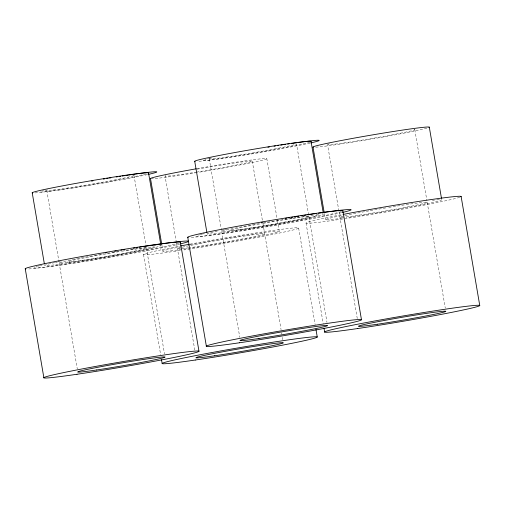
<?xml version="1.0" encoding="UTF-8"?>
<svg xmlns="http://www.w3.org/2000/svg" width="505" height="505" viewBox="0 0 505 505"><rect width="100%" height="100%" fill="white"/><g stroke="black" fill="none" stroke-linecap="round" stroke-linejoin="round"><path stroke-width="0.38" stroke-dasharray="2.52 1.89" d="M414.769 129.646L426.921 200.756M427.186 202.303L445.29 308.202M338.899 211.065L327.537 144.588A44.251 1.464 -9.7 0 0 378.39 137.347A44.251 1.464 -9.7 0 0 412.604 129.577M339.032 211.835L357.269 318.51M324.362 213.552L325.416 219.738M308.643 214.997L296.492 143.881A44.251 1.464 -9.7 0 1 249.098 153.482A44.251 1.464 -9.7 0 1 210.036 158.387M308.909 216.544L327.013 322.442M306.024 223.059L323.2 323.547M298.625 227.995L315.139 324.614M196.754 168.708A59.003 1.957 -9.7 0 1 266.817 158.671L277.245 219.719M277.378 220.496L279.227 231.315M252.273 161.145L262.442 220.666M262.972 223.759L281.077 329.658M281.601 332.751L281.866 334.297M282.396 337.384L282.794 339.707M209.259 158.829L221.417 229.939M221.676 231.486L239.78 337.384M176.403 242.564L165.04 176.087A44.251 1.464 -9.7 0 0 195.334 172.312M176.535 243.341L194.772 350.009M161.865 245.058L162.919 251.237M133.995 175.386L146.147 246.497M146.412 248.043L164.516 353.942M143.527 254.564L160.704 355.053M46.763 190.328L58.921 261.445M59.18 262.991L77.284 368.89M147.479 174.591A59.003 1.957 -9.7 0 1 76.949 187.405A59.003 1.957 -9.7 0 1 41.416 191.25M42.344 190.953A59.003 1.957 -9.7 0 1 43.563 190.612M45.059 190.227A59.003 1.957 -9.7 0 1 46.201 189.943M179.913 243.972A78.679 2.607 -9.7 0 1 85.629 261.363A78.679 2.607 -9.7 0 1 34.788 267.038M36.025 266.646A78.679 2.607 -9.7 0 1 37.067 266.35M37.648 266.185A78.679 2.607 -9.7 0 1 39.642 265.674M40.198 265.535A78.679 2.607 -9.7 0 1 41.997 265.1M122.223 251.174A44.251 1.464 -9.7 0 1 142 250.278A44.251 1.464 -9.7 0 1 68.964 262.108A44.251 1.464 -9.7 0 1 121.465 251.294M159.574 245.392A59.003 1.957 -9.7 0 1 94.7 258.863A59.003 1.957 -9.7 0 1 51.699 263.294M52.413 263.13A59.003 1.957 -9.7 0 1 54.736 262.606M55.392 262.461A59.003 1.957 -9.7 0 1 57.456 262.013M58.182 261.861A59.003 1.957 -9.7 0 1 60.398 261.401M153.684 245.866A59.003 1.957 -9.7 0 1 156.077 245.626M178.966 243.012A78.679 2.607 -9.7 0 1 103.916 257.973A78.679 2.607 -9.7 0 1 27.087 269.02M134.557 249.072A44.251 1.464 -9.7 0 1 126.572 252.708A44.251 1.464 -9.7 0 1 62.576 262.96A44.251 1.464 -9.7 0 1 93.337 255.681M94.05 255.555A44.251 1.464 -9.7 0 1 97.648 254.918M98.38 254.791A44.251 1.464 -9.7 0 1 104.32 253.769M107.306 253.264A44.251 1.464 -9.7 0 1 119.628 251.269M125.903 250.31A44.251 1.464 -9.7 0 1 133.85 249.167M146.059 173.922A59.003 1.957 -9.7 0 1 91.064 184.723A59.003 1.957 -9.7 0 1 35.11 192.91M133.838 175.563A44.251 1.464 -9.7 0 1 84.373 185.354A44.251 1.464 -9.7 0 1 47.539 189.893M266.817 158.671A59.003 1.957 -9.7 0 1 197.682 172.439M197 172.552A59.003 1.957 -9.7 0 1 151.879 178.745M197.114 169.15A44.251 1.464 -9.7 0 1 252.273 161.19A44.251 1.464 -9.7 0 1 196.047 172.192M165.198 175.91A44.251 1.464 -9.7 0 1 165.817 175.652M189.905 244.925A59.003 1.957 -9.7 0 1 267.101 232.205A59.003 1.957 -9.7 0 1 260.725 235.961A59.003 1.957 -9.7 0 1 182.362 249.369M181.674 249.464A59.003 1.957 -9.7 0 1 180.228 246.838M182.292 247.216A44.251 1.464 -9.7 0 1 245.02 235.949A44.251 1.464 -9.7 0 1 254.81 236.46A44.251 1.464 -9.7 0 1 190.019 247.627M188.813 247.791A44.251 1.464 -9.7 0 1 181.118 248.7M180.588 248.744A44.251 1.464 -9.7 0 1 180.834 247.576M189.975 244.161A78.679 2.607 -9.7 0 1 298.562 228.159A78.679 2.607 -9.7 0 1 184.028 249.931M180.291 250.493A78.679 2.607 -9.7 0 1 179.755 246.093M459.739 197.272A78.679 2.607 -9.7 0 1 339.821 219.429A78.679 2.607 -9.7 0 1 342.251 214.593M388.724 207.416A44.251 1.464 -9.7 0 1 418.607 204.683A44.251 1.464 -9.7 0 1 343.615 217.194M343.084 217.245A44.251 1.464 -9.7 0 1 343.331 216.071M344.789 215.717A44.251 1.464 -9.7 0 1 369.982 210.68M370.266 210.629A44.251 1.464 -9.7 0 1 387.335 207.65M426.832 128.182A59.003 1.957 -9.7 0 1 371.636 139.014A59.003 1.957 -9.7 0 1 315.764 147.176M328.313 144.146A44.251 1.464 -9.7 0 1 329.393 143.818M436.85 199.885A59.003 1.957 -9.7 0 1 418.468 205.402A59.003 1.957 -9.7 0 1 346.26 217.668M342.169 218.242A59.003 1.957 -9.7 0 1 342.725 215.338M432.438 200.359A59.003 1.957 -9.7 0 1 434.458 200.125M309.994 141.974A59.003 1.957 -9.7 0 1 256.565 152.706A59.003 1.957 -9.7 0 1 197.607 161.411M322.07 213.893A59.003 1.957 -9.7 0 1 254.318 227.837A59.003 1.957 -9.7 0 1 217.232 231.101M221.398 230.211A59.003 1.957 -9.7 0 1 223.664 229.737M224.447 229.573A59.003 1.957 -9.7 0 1 226.417 229.175M316.18 214.366A59.003 1.957 -9.7 0 1 319.955 214.006M293.418 218.299A44.251 1.464 -9.7 0 1 305.216 218.627A44.251 1.464 -9.7 0 1 235.949 230.198A44.251 1.464 -9.7 0 1 262.385 223.481M263.143 223.349A44.251 1.464 -9.7 0 1 292.723 218.406M297.054 217.573A44.251 1.464 -9.7 0 1 287.837 221.442A44.251 1.464 -9.7 0 1 224.037 231.542A44.251 1.464 -9.7 0 1 260.144 223.418M263.092 222.907A44.251 1.464 -9.7 0 1 288.399 218.81M289.864 218.589A44.251 1.464 -9.7 0 1 292.616 218.192M293.279 218.097A44.251 1.464 -9.7 0 1 296.347 217.668M341.462 211.513A78.679 2.607 -9.7 0 1 266.413 226.474A78.679 2.607 -9.7 0 1 189.583 237.514M341.765 212.624A78.679 2.607 -9.7 0 1 247.475 229.964A78.679 2.607 -9.7 0 1 197.285 235.538M198.522 235.141A78.679 2.607 -9.7 0 1 199.563 234.844M200.144 234.686A78.679 2.607 -9.7 0 1 202.139 234.168M202.694 234.03A78.679 2.607 -9.7 0 1 204.493 233.594M309.982 143.085A59.003 1.957 -9.7 0 1 239.446 155.9A59.003 1.957 -9.7 0 1 203.913 159.75M204.841 159.454A59.003 1.957 -9.7 0 1 206.059 159.113M207.555 158.721A59.003 1.957 -9.7 0 1 208.704 158.444M209.323 158.292A59.003 1.957 -9.7 0 1 211.349 157.825"/><path stroke-width="0.76" d="M461.122 196.489L479.75 305.481M429.307 127.153L441.458 198.269M342.844 210.73L361.473 319.722M312.999 147.075L324.096 212.005M311.029 141.394L323.181 212.504M323.995 328.187L324.652 332.05M315.934 329.254L317.254 336.987M194.722 161.316L206.88 232.433M187.746 237.299L206.375 346.291M180.348 242.236L198.976 351.221M150.503 178.581L161.733 244.281M148.533 172.893L160.685 244.01M161.499 359.686L162.155 363.556M32.225 192.822L44.377 263.932M25.25 268.799L43.878 377.791M135.542 174.023A59.003 1.957 -9.7 0 1 148.218 174.427M91.594 181.087A59.003 1.957 -9.7 0 1 92.971 180.847M103.342 179.079A59.003 1.957 -9.7 0 1 104.718 178.846M106.776 178.505A59.003 1.957 -9.7 0 1 108.146 178.278M109.509 178.05A59.003 1.957 -9.7 0 1 110.866 177.829M116.213 176.965A59.003 1.957 -9.7 0 1 117.526 176.756M119.085 176.51A59.003 1.957 -9.7 0 1 120.632 176.264M122.16 176.03A59.003 1.957 -9.7 0 1 124.413 175.677M125.89 175.45A59.003 1.957 -9.7 0 1 128.062 175.121M128.775 175.014A59.003 1.957 -9.7 0 1 131.565 174.604M132.241 174.503A59.003 1.957 -9.7 0 1 134.892 174.118M155.906 244.704A78.679 2.607 -9.7 0 1 180.537 243.827M105.608 252.809A78.679 2.607 -9.7 0 1 106.991 252.569M114.597 251.269A78.679 2.607 -9.7 0 1 115.98 251.035M120.802 250.227A78.679 2.607 -9.7 0 1 122.172 250M123.542 249.773A78.679 2.607 -9.7 0 1 124.905 249.552M133.269 248.189A78.679 2.607 -9.7 0 1 134.778 247.949M136.281 247.709A78.679 2.607 -9.7 0 1 137.77 247.475M139.247 247.242A78.679 2.607 -9.7 0 1 141.444 246.894M142.89 246.674A78.679 2.607 -9.7 0 1 155.149 244.811M25.78 268.982A78.679 2.607 -9.7 0 1 101.555 253.081A78.679 2.607 -9.7 0 1 180.064 242.552M32.623 192.954A59.003 1.957 -9.7 0 1 89.448 181.03A59.003 1.957 -9.7 0 1 148.325 173.133M150.9 178.713A59.003 1.957 -9.7 0 1 196.256 168.796M180.5 245.954A78.679 2.607 -9.7 0 1 189.242 244.3M342.996 214.448A78.679 2.607 -9.7 0 1 424.326 200.567A78.679 2.607 -9.7 0 1 460.844 196.811M313.397 147.207A59.003 1.957 -9.7 0 1 371.15 135.132A59.003 1.957 -9.7 0 1 428.909 127.487M195.119 161.448A59.003 1.957 -9.7 0 1 251.945 149.53A59.003 1.957 -9.7 0 1 310.821 141.634M188.277 237.476A78.679 2.607 -9.7 0 1 264.052 221.581A78.679 2.607 -9.7 0 1 342.567 211.052M318.402 213.198A78.679 2.607 -9.7 0 1 342.409 212.472M261.23 222.509A78.679 2.607 -9.7 0 1 262.594 222.263M285.357 218.387A78.679 2.607 -9.7 0 1 286.72 218.16M288.084 217.933A78.679 2.607 -9.7 0 1 289.636 217.68M291.177 217.428A78.679 2.607 -9.7 0 1 292.717 217.182M294.245 216.935A78.679 2.607 -9.7 0 1 298.777 216.209M301.005 215.856A78.679 2.607 -9.7 0 1 302.482 215.622M303.941 215.395A78.679 2.607 -9.7 0 1 306.106 215.054M307.539 214.833A78.679 2.607 -9.7 0 1 313.1 213.987M313.782 213.886A78.679 2.607 -9.7 0 1 316.117 213.539M298.038 142.524A59.003 1.957 -9.7 0 1 310.714 142.921M267.902 147.226A59.003 1.957 -9.7 0 1 269.272 146.999M274.038 146.216A59.003 1.957 -9.7 0 1 275.383 146.002M277.384 145.674A59.003 1.957 -9.7 0 1 278.709 145.465M280.805 145.131A59.003 1.957 -9.7 0 1 282.358 144.885M283.892 144.645A59.003 1.957 -9.7 0 1 285.413 144.405M287.654 144.064A59.003 1.957 -9.7 0 1 289.119 143.837M291.271 143.515A59.003 1.957 -9.7 0 1 296.082 142.801M77 374.262A78.679 2.607 -9.7 0 0 198.699 351.543A78.679 2.607 -9.7 0 0 88.583 367.716A78.679 2.607 -9.7 0 0 77 374.262M96.442 369.995A44.251 1.464 -9.7 0 0 164.889 357.218A44.251 1.464 -9.7 0 0 102.957 366.314A44.251 1.464 -9.7 0 0 96.442 369.995M195.277 360.021A78.679 2.607 -9.7 0 0 316.976 337.302A78.679 2.607 -9.7 0 0 206.861 353.481A78.679 2.607 -9.7 0 0 195.277 360.021M214.72 355.754A44.251 1.464 -9.7 0 0 283.166 342.977A44.251 1.464 -9.7 0 0 221.234 352.073A44.251 1.464 -9.7 0 0 214.72 355.754M357.774 328.521A78.679 2.607 -9.7 0 0 479.472 305.803A78.679 2.607 -9.7 0 0 369.363 321.975A78.679 2.607 -9.7 0 0 357.774 328.521M377.216 324.254A44.251 1.464 -9.7 0 0 445.662 311.478A44.251 1.464 -9.7 0 0 383.731 320.574A44.251 1.464 -9.7 0 0 377.216 324.254M239.496 342.762A78.679 2.607 -9.7 0 0 361.195 320.044A78.679 2.607 -9.7 0 0 251.08 336.216A78.679 2.607 -9.7 0 0 239.496 342.762M258.939 338.495A44.251 1.464 -9.7 0 0 327.385 325.712A44.251 1.464 -9.7 0 0 265.453 334.809A44.251 1.464 -9.7 0 0 258.939 338.495"/></g></svg>
